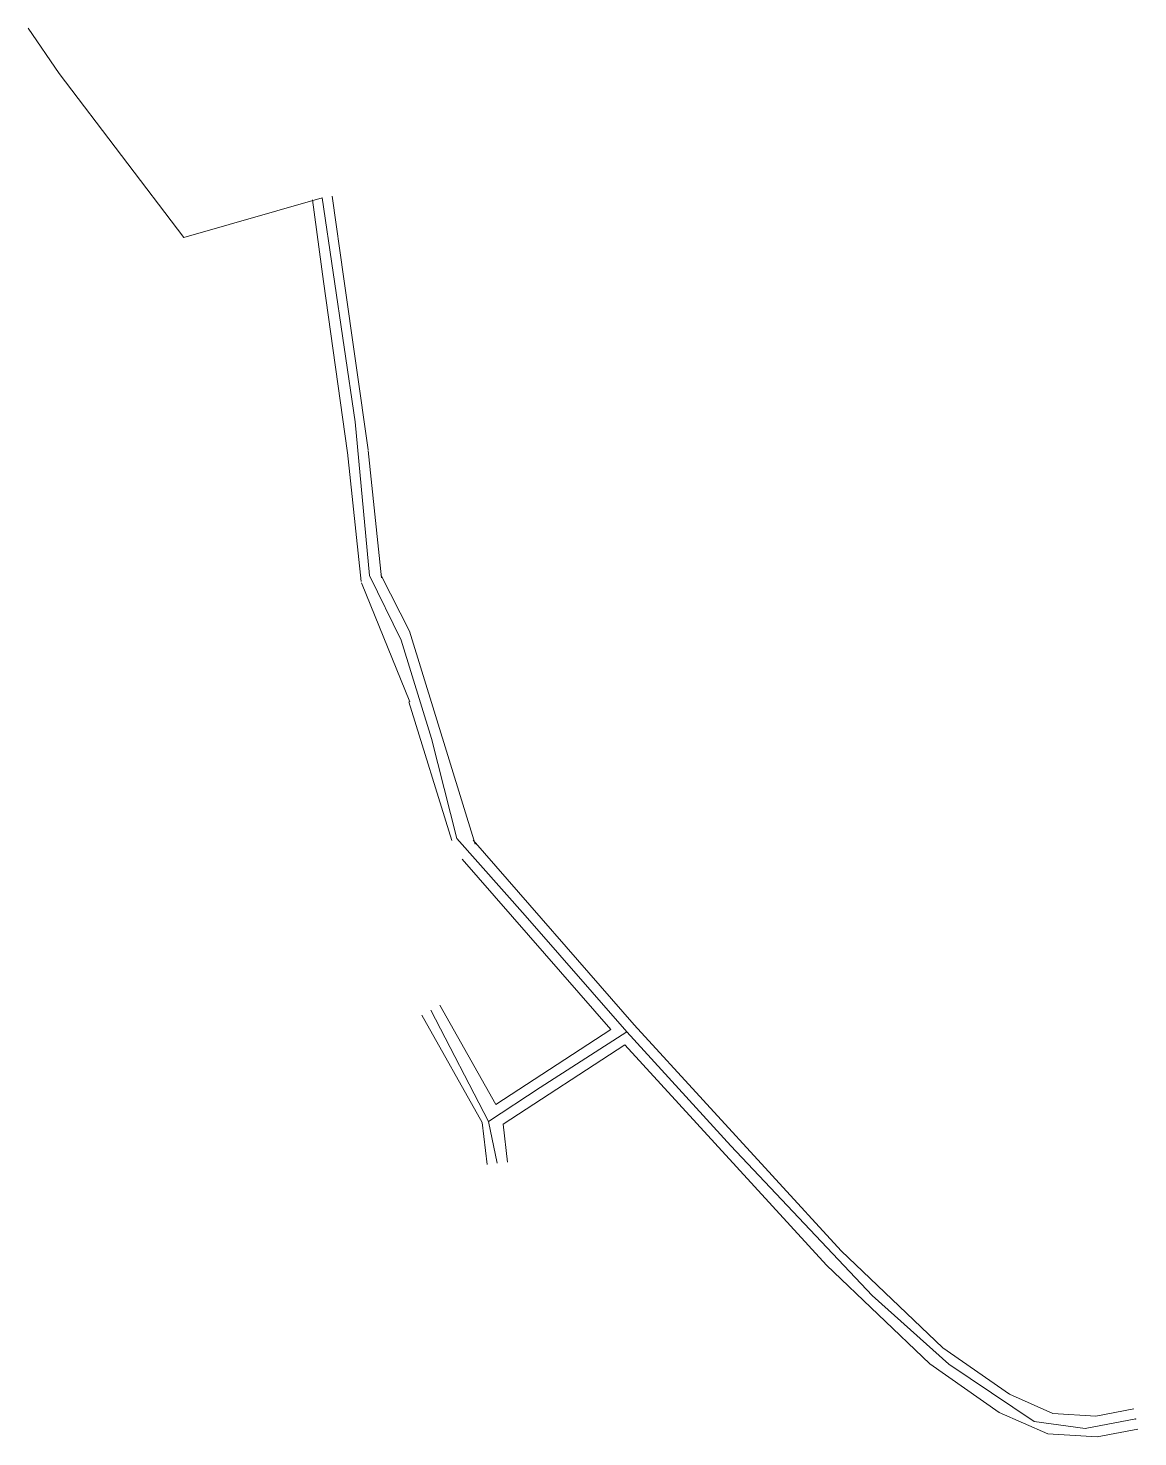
# Model space of a CAD drawing. Header units: millimetres. Extents: x 677388 to 677496, y 4146300 to 4146437.
import ezdxf

# ---------------------------------------------------------------- set-up
doc = ezdxf.new("R2010")
doc.units = ezdxf.units.MM
for name, color, linetype, lineweight in [('GEOFENCE', 3, 'Continuous', 0), ('INIT_COORD', 5, 'Continuous', 0), ('KAT262', 2, 'Continuous', 0)]:
    doc.layers.add(name, color=color, linetype=linetype, lineweight=lineweight)

msp = doc.modelspace()

# ---------------------------------------------------------------- linework, layer by layer
at = {"layer": 'GEOFENCE'}
for p, q in [((677391.36, 4146432.61, 1165), (677388.35, 4146437.03, 1165)), ((677403.46, 4146416.69, 1165), (677391.36, 4146432.61, 1165)), ((677416.92, 4146420.54, 1165), (677403.46, 4146416.69, 1165)), ((677420.1, 4146398.77, 1165), (677416.92, 4146420.54, 1165)), ((677421.49, 4146383.84, 1165), (677420.1, 4146398.77, 1165)), ((677424.57, 4146377.55, 1165), (677421.49, 4146383.84, 1165)), ((677427.54, 4146368, 1165), (677424.57, 4146377.55, 1165)), ((677430, 4146358.31, 1165), (677427.54, 4146368, 1165)), ((677436.62, 4146350.82, 1165), (677430, 4146358.31, 1165)), ((677446.49, 4146339.52, 1165), (677436.62, 4146350.82, 1165)), ((677433.07, 4146330.81, 1165), (677427.46, 4146341.61, 1165)), ((677446.49, 4146339.52, 1165), (677438.09, 4146334.09, 1165)), ((677456.61, 4146328.45, 1165), (677446.49, 4146339.52, 1165)), ((677438.09, 4146334.09, 1165), (677433.07, 4146330.81, 1165)), ((677433.07, 4146330.81, 1165), (677433.92, 4146326.74, 1165)), ((677470.34, 4146313.9, 1165), (677456.61, 4146328.45, 1165)), ((677477.77, 4146307.22, 1165), (677470.34, 4146313.9, 1165)), ((677486.08, 4146301.66, 1165), (677477.77, 4146307.22, 1165)), ((677491.03, 4146300.96, 1165), (677486.08, 4146301.66, 1165)), ((677495.94, 4146301.9, 1165), (677491.03, 4146300.96, 1165))]:
    msp.add_line(p, q, dxfattribs=at)
at = {"layer": 'INIT_COORD'}
msp.add_point((677495.94, 4146301.9, 1165), dxfattribs=at)
at = {"layer": 'KAT262', "lineweight": 0}
for p, q in [((677419.01, 4146412.69, 1165), (677417.88, 4146420.71, 1165)), ((677417.03, 4146412.41, 1165), (677415.96, 4146420.36, 1165)), ((677419.37, 4146395.77, 1165), (677417.03, 4146412.41, 1165)), ((677421.36, 4146396.05, 1165), (677419.01, 4146412.69, 1165)), ((677422.66, 4146383.63, 1165), (677421.36, 4146396.01, 1165)), ((677420.68, 4146383.28, 1165), (677419.37, 4146395.81, 1165)), ((677425.41, 4146378.36, 1165), (677422.59, 4146383.9, 1165)), ((677425.42, 4146371.58, 1165), (677420.74, 4146383.15, 1165)), ((677431.77, 4146357.75, 1165), (677425.39, 4146378.45, 1165)), ((677425.34, 4146371.58, 1165), (677429.49, 4146358.1, 1165)), ((677431.57, 4146358.12, 1165), (677447.22, 4146340.2, 1165)), ((677430.5, 4146356.3, 1165), (677444.96, 4146339.75, 1165)), ((677432.44, 4146330.71, 1165), (677426.59, 4146341.12, 1165)), ((677433.76, 4146332.45, 1165), (677428.33, 4146342.1, 1165)), ((677444.96, 4146339.75, 1165), (677433.76, 4146332.45, 1165)), ((677447.22, 4146340.2, 1165), (677467.33, 4146318.23, 1165)), ((677446.31, 4146338.24, 1165), (677434.48, 4146330.53, 1165)), ((677446.31, 4146338.24, 1165), (677465.9, 4146316.83, 1165)), ((677432.44, 4146330.71, 1165), (677432.93, 4146326.62, 1165)), ((677434.48, 4146330.53, 1165), (677434.91, 4146326.86, 1165)), ((677467.33, 4146318.23, 1165), (677477.2, 4146308.8, 1165)), ((677465.9, 4146316.83, 1165), (677475.93, 4146307.24, 1165)), ((677477.2, 4146308.8, 1165), (677483.66, 4146304.29, 1165)), ((677475.93, 4146307.24, 1165), (677482.68, 4146302.54, 1165)), ((677483.66, 4146304.29, 1165), (677487.87, 4146302.42, 1165)), ((677492.06, 4146302.17, 1165), (677495.76, 4146302.88, 1165)), ((677482.68, 4146302.54, 1165), (677487.39, 4146300.45, 1165)), ((677487.87, 4146302.42, 1165), (677492.06, 4146302.17, 1165)), ((677487.39, 4146300.45, 1165), (677492.19, 4146300.16, 1165)), ((677492.19, 4146300.16, 1165), (677496.13, 4146300.92, 1165))]:
    msp.add_line(p, q, dxfattribs=at)

doc.saveas('drawing.dxf')
